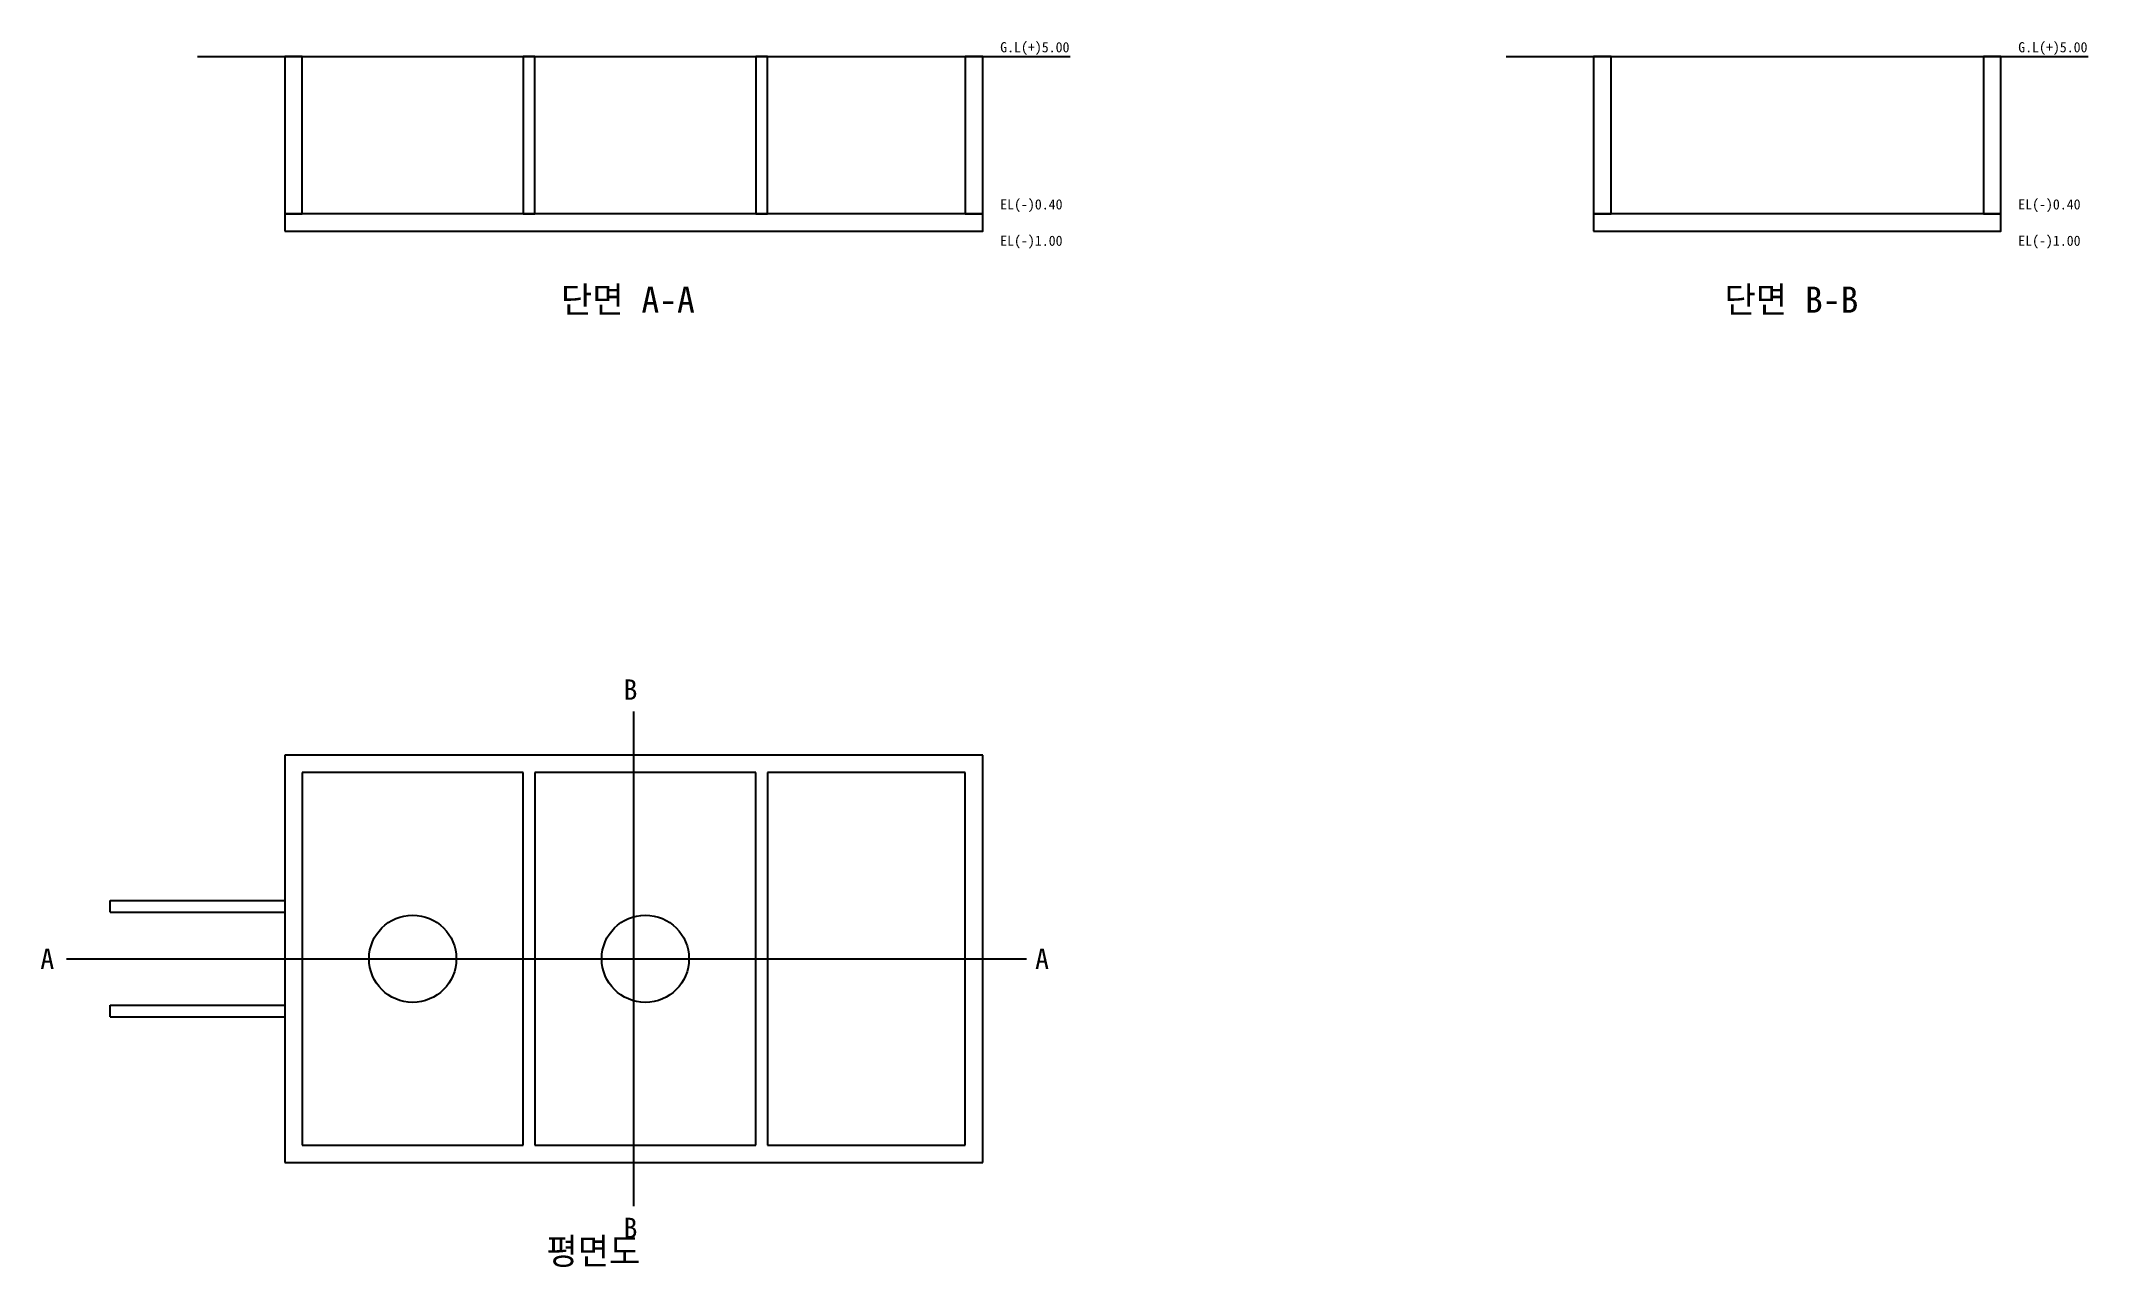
# Model space of a CAD drawing. Header units: millimetres. Extents: x -20380 to 50000, y -10593 to 31540.
import ezdxf

# ---------------------------------------------------------------- set-up
doc = ezdxf.new("R2010")
doc.units = ezdxf.units.MM
for name, color, linetype in [('글자', 7, 'Continuous'), ('기계', 3, 'Continuous'), ('중심선', 1, 'Continuous'), ('토목구조물', 7, 'Continuous')]:
    doc.layers.add(name, color=color, linetype=linetype)

msp = doc.modelspace()

# ---------------------------------------------------------------- linework, layer by layer
at = {"layer": '기계'}
for centre in [(-7600, 0), (400, 0)]:
    msp.add_circle(centre, 1500, dxfattribs=at)
at = {"layer": '중심선'}
for p, q in [((0, -8500), (0, 8500)), ((-19500, 0), (13500, 0))]:
    msp.add_line(p, q, dxfattribs=at)
at = {"layer": '토목구조물'}
for p, q in [((-15000, 31000), (15000, 31000)), ((30000, 31000), (50000, 31000)), ((12000, 7000), (-12000, 7000)), ((-12000, 7000), (-12000, -7000)), ((-3800, 6400), (-11400, 6400)), ((-11400, 6400), (-11400, -6400)), ((-3800, -6400), (-3800, 6400)), ((4200, 6400), (-3400, 6400)), ((-3400, 6400), (-3400, -6400)), ((4200, -6400), (4200, 6400)), ((11400, 6400), (4600, 6400)), ((4600, 6400), (4600, -6400)), ((11400, -6400), (11400, 6400)), ((12000, -7000), (12000, 7000)), ((-18000, 2000), (-12000, 2000)), ((-18000, 1600), (-18000, 2000)), ((-18000, 1600), (-12000, 1600)), ((-18000, -1600), (-12000, -1600)), ((-18000, -2000), (-18000, -1600)), ((-18000, -2000), (-12000, -2000)), ((-12000, -7000), (12000, -7000)), ((-11400, -6400), (-3800, -6400)), ((-3400, -6400), (4200, -6400)), ((4600, -6400), (11400, -6400))]:
    msp.add_line(p, q, dxfattribs=at)
for points in [[(-12000, 25600), (-11400, 25600), (-11400, 31000), (-12000, 31000)], [(-3800, 25600), (-3400, 25600), (-3400, 31000), (-3800, 31000)], [(4200, 25600), (4600, 25600), (4600, 31000), (4200, 31000)], [(11400, 25600), (12000, 25600), (12000, 31000), (11400, 31000)], [(33000, 25600), (33600, 25600), (33600, 31000), (33000, 31000)], [(46400, 25600), (47000, 25600), (47000, 31000), (46400, 31000)], [(-12000, 25000), (12000, 25000), (12000, 25600), (-12000, 25600)], [(33000, 25000), (47000, 25000), (47000, 25600), (33000, 25600)]]:
    msp.add_lwpolyline(points, close=True, dxfattribs=at)

# ---------------------------------------------------------------- texts
at = {"layer": '글자'}
for s, height, p in [('G.L(+)5.00', 350, (12600, 31150)), ('G.L(+)5.00', 350, (47600, 31150)), ('EL(-)0.40', 350, (12600, 25750)), ('EL(-)0.40', 350, (47600, 25750)), ('EL(-)1.00', 350, (12600, 24500)), ('EL(-)1.00', 350, (47600, 24500)), ('단면 A-A', 900, (-2500, 22200)), ('단면 B-B', 900, (37500, 22200)), ('B', 700, (-350, 8900)), ('A', 700, (-20400, -350)), ('A', 700, (13800, -350)), ('B', 700, (-350, -9600)), ('평면도', 900, (-3000, -10500))]:
    msp.add_text(s, height=height, dxfattribs=at).set_placement(p)

doc.saveas('drawing.dxf')
